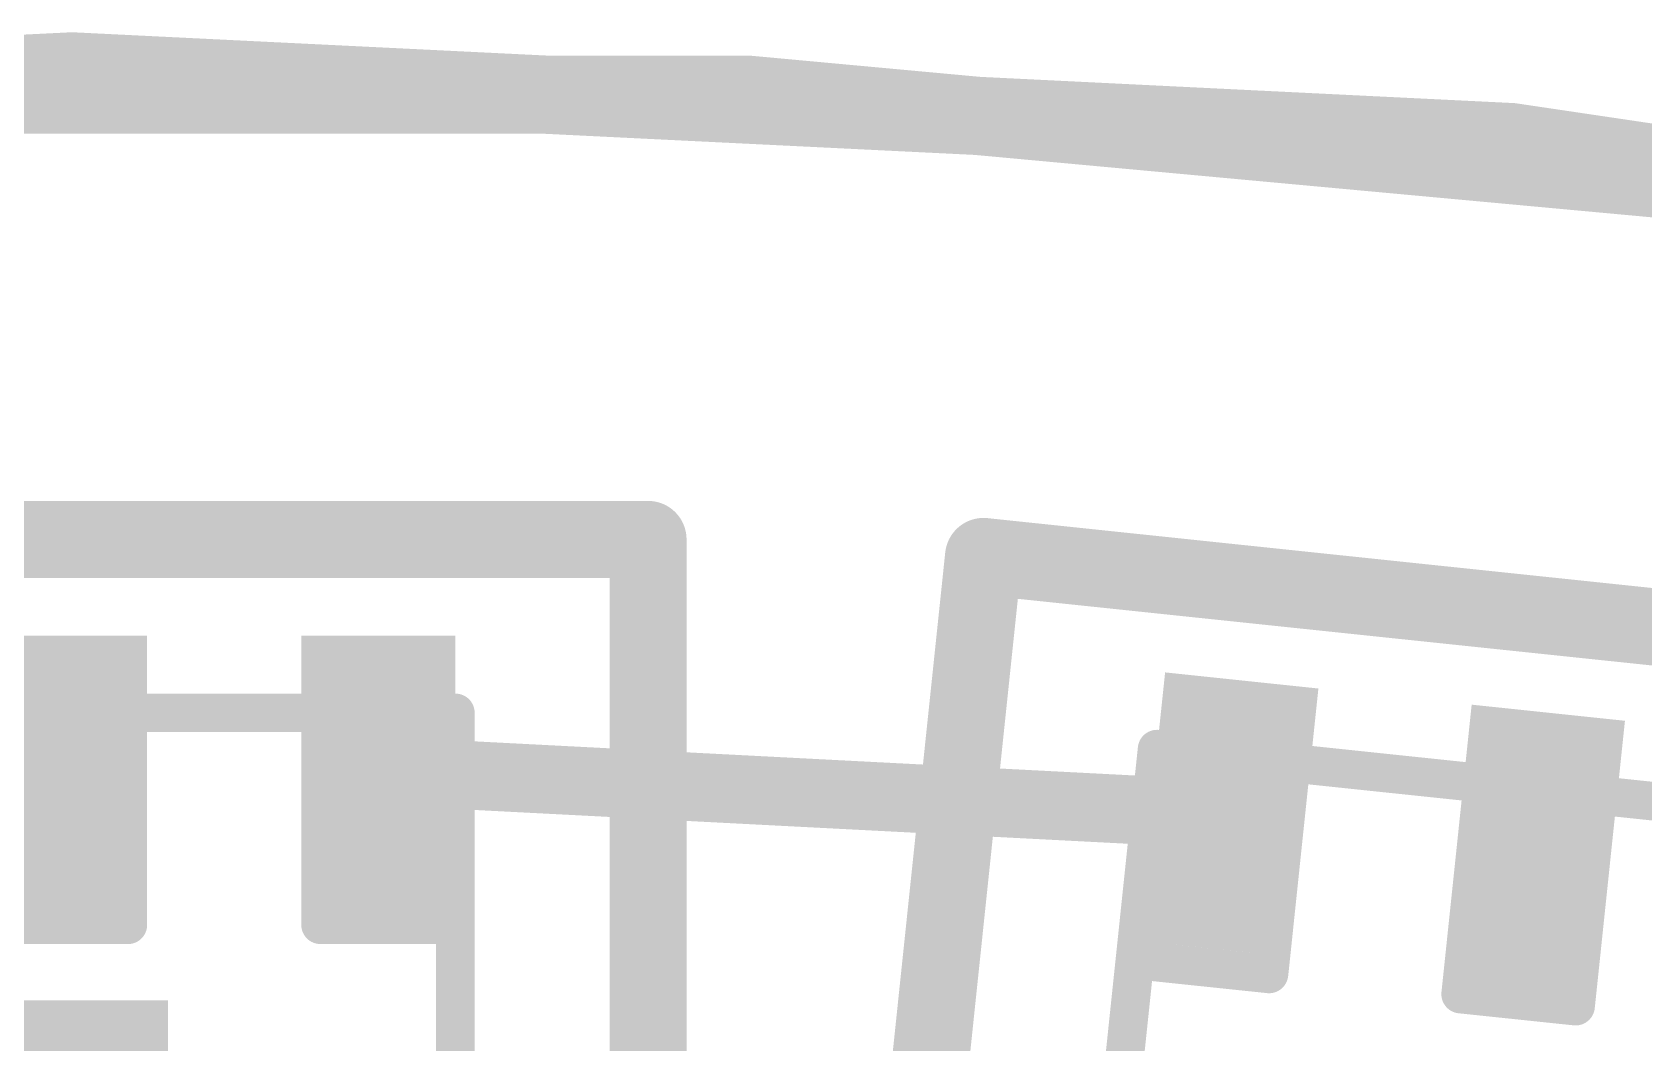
# Model space of a CAD drawing. Extents: x -10 to 92, y -62 to 76.
# Drawn here: x 37.997 to 42.179, y 73.679 to 76.302 of the extents above; entities that cross this region are included whole.
import ezdxf

# ---------------------------------------------------------------- set-up
doc = ezdxf.new("R2010")
doc.units = 0
for name, color, linetype in [('1', 12, 'CONTINUOUS'), ('16', 132, 'CONTINUOUS'), ('20', 53, 'CONTINUOUS'), ('21', 41, 'CONTINUOUS'), ('51', 53, 'CONTINUOUS')]:
    doc.layers.add(name, color=color, linetype=linetype)

# ---------------------------------------------------------------- blocks, each defined once
blk = doc.blocks.new('RECT')
blk.add_solid([(-0.5, -0.5), (0.5, -0.5), (-0.5, 0.5), (0.5, 0.5)])

msp = doc.modelspace()

# ---------------------------------------------------------------- linework, layer by layer
at = {"layer": '1'}
for points, const_width in [([(38.1, 76.2, 2.4142), (76.2, 38.1)], 0.2032), ([(76.2, 38.1, 0.4142), (38.1, 76.2)], 0.2032), ([(38.1, 76.2508, 1), (38.1, 76.1492)], 0.1016), ([(38.1, 76.1492, 1), (38.1, 76.2508)], 0.1016), ([(38.8972, 74.4299, 1), (38.8926, 74.3412)], 0.0889), ([(41.0968, 74.2271, 1), (41.1014, 74.3159)], 0.0889)]:
    msp.add_lwpolyline(points, format="xyb", dxfattribs=dict(at, const_width=const_width))
at = {"layer": '1', "const_width": 0.1778}
msp.add_lwpolyline([(41.0991, 74.2715), (38.8949, 74.3855)], dxfattribs=at)
at = {"layer": '16'}
for points, const_width in [([(38.1, 76.2, 0.4142), (0, 38.1)], 0.2032), ([(0, 38.1, 2.4142), (38.1, 76.2)], 0.2032), ([(38.1, 76.2508, 1), (38.1, 76.1492)], 0.1016), ([(38.1, 76.1492, 1), (38.1, 76.2508)], 0.1016)]:
    msp.add_lwpolyline(points, format="xyb", dxfattribs=dict(at, const_width=const_width))
at = {"layer": '20', "const_width": 0.2032}
msp.add_lwpolyline([(62.3824, 67.4624, 0.359), (13.8176, 67.4624)], format="xyb", dxfattribs=at)
at = {"layer": '21'}
for points, const_width in [([(38.1, 0, 1), (38.1, 76.2, 1), (38.1, 0)], 0.2032), ([(39.6449, 74.9855, 1), (39.5449, 74.9855)], 0.1), ([(39.5949, 74.9355, 1), (39.5949, 75.0355)], 0.1), ([(40.4709, 74.9911, 1), (40.4604, 74.8916)], 0.1), ([(40.5154, 74.9361, 1), (40.4159, 74.9466)], 0.1)]:
    msp.add_lwpolyline(points, format="xyb", dxfattribs=dict(at, const_width=const_width))
at = {"layer": '21', "const_width": 0.2}
for points in [[(39.5949, 74.9855), (36.5949, 74.9855)], [(39.5949, 71.9585), (39.5949, 74.9855)], [(40.4656, 74.9413), (40.1754, 72.1796)], [(43.4492, 74.6278), (40.4656, 74.9413)]]:
    msp.add_lwpolyline(points, dxfattribs=at)
at = {"layer": '51', "const_width": 0.1}
for points in [[(37.0949, 74.5355), (39.0949, 74.5355)], [(39.0949, 74.5355), (39.0949, 72.5355)], [(37.9449, 74.4855), (38.2449, 74.4855)], [(38.2449, 74.4855), (38.2449, 73.9855)], [(38.7449, 73.9855), (38.7449, 74.4855)], [(38.7449, 74.4855), (39.0449, 74.4855)], [(39.0449, 74.4855), (39.0449, 73.9855)], [(40.7068, 72.4525), (40.9159, 74.4416)], [(40.9159, 74.4416), (42.9049, 74.2325)], [(40.9604, 74.3866), (40.9081, 73.8893)], [(41.2587, 74.3552), (40.9604, 74.3866)], [(41.2065, 73.858), (41.2587, 74.3552)], [(41.7037, 73.8057), (41.756, 74.303)], [(41.756, 74.303), (42.0543, 74.2716)], [(42.0543, 74.2716), (42.0021, 73.7744)], [(38.2449, 73.9855), (37.9449, 73.9855)], [(39.0449, 73.9855), (38.7449, 73.9855)], [(40.9081, 73.8893), (41.2065, 73.858)], [(42.0021, 73.7744), (41.7037, 73.8057)]]:
    msp.add_lwpolyline(points, dxfattribs=at)
at = {"layer": '51', "const_width": 0.05}
for points in [[(39.1199, 74.5355, 1), (39.0699, 74.5355)], [(39.0949, 74.5105, 1), (39.0949, 74.5605)], [(38.2699, 74.4855, 1), (38.2199, 74.4855)], [(38.2449, 74.4605, 1), (38.2449, 74.5105)], [(38.7699, 74.4855, 1), (38.7199, 74.4855)], [(38.7449, 74.5105, 1), (38.7449, 74.4605)], [(39.0699, 74.4855, 1), (39.0199, 74.4855)], [(39.0449, 74.4605, 1), (39.0449, 74.5105)], [(40.9185, 74.4664, 1), (40.9133, 74.4167)], [(40.9407, 74.4389, 1), (40.891, 74.4442)], [(40.963, 74.4115, 1), (40.9577, 74.3617)], [(40.9852, 74.384, 1), (40.9355, 74.3892)], [(41.2836, 74.3526, 1), (41.2339, 74.3579)], [(41.2561, 74.3304, 1), (41.2613, 74.3801)], [(41.7586, 74.3278, 1), (41.7534, 74.2781)], [(41.7808, 74.3004, 1), (41.7311, 74.3056)], [(42.0792, 74.269, 1), (42.0295, 74.2742)], [(42.0517, 74.2468, 1), (42.057, 74.2965)], [(38.2449, 73.9605, 1), (38.2449, 74.0105)], [(38.7449, 74.0105, 1), (38.7449, 73.9605)], [(39.0449, 73.9605, 1), (39.0449, 74.0105)], [(38.2199, 73.9855, 1), (38.2699, 73.9855)], [(38.7199, 73.9855, 1), (38.7699, 73.9855)], [(39.0199, 73.9855, 1), (39.0699, 73.9855)], [(40.9107, 73.9142, 1), (40.9055, 73.8645)], [(40.8832, 73.8919, 1), (40.933, 73.8867)], [(41.2038, 73.8331, 1), (41.2091, 73.8828)], [(41.1816, 73.8606, 1), (41.2313, 73.8554)], [(41.7063, 73.8306, 1), (41.7011, 73.7808)], [(41.6789, 73.8083, 1), (41.7286, 73.8031)], [(41.9995, 73.7495, 1), (42.0047, 73.7992)], [(41.9772, 73.777, 1), (42.0269, 73.7717)]]:
    msp.add_lwpolyline(points, format="xyb", dxfattribs=at)

# ---------------------------------------------------------------- block references
at = {"layer": '1', "xscale": 0.7, "yscale": 0.4}
for p, rotation in [((38.0949, 74.3855), 270), ((38.8949, 74.3855), 270), ((41.0991, 74.2715), 264), ((41.8947, 74.1878), 264)]:
    msp.add_blockref('RECT', p, dxfattribs=dict(at, rotation=rotation))
at = {"layer": '51', "xscale": 0.508, "yscale": 0.254, "rotation": 180}
msp.add_blockref('RECT', (38.0949, 73.6625), dxfattribs=at)

doc.saveas('drawing.dxf')
